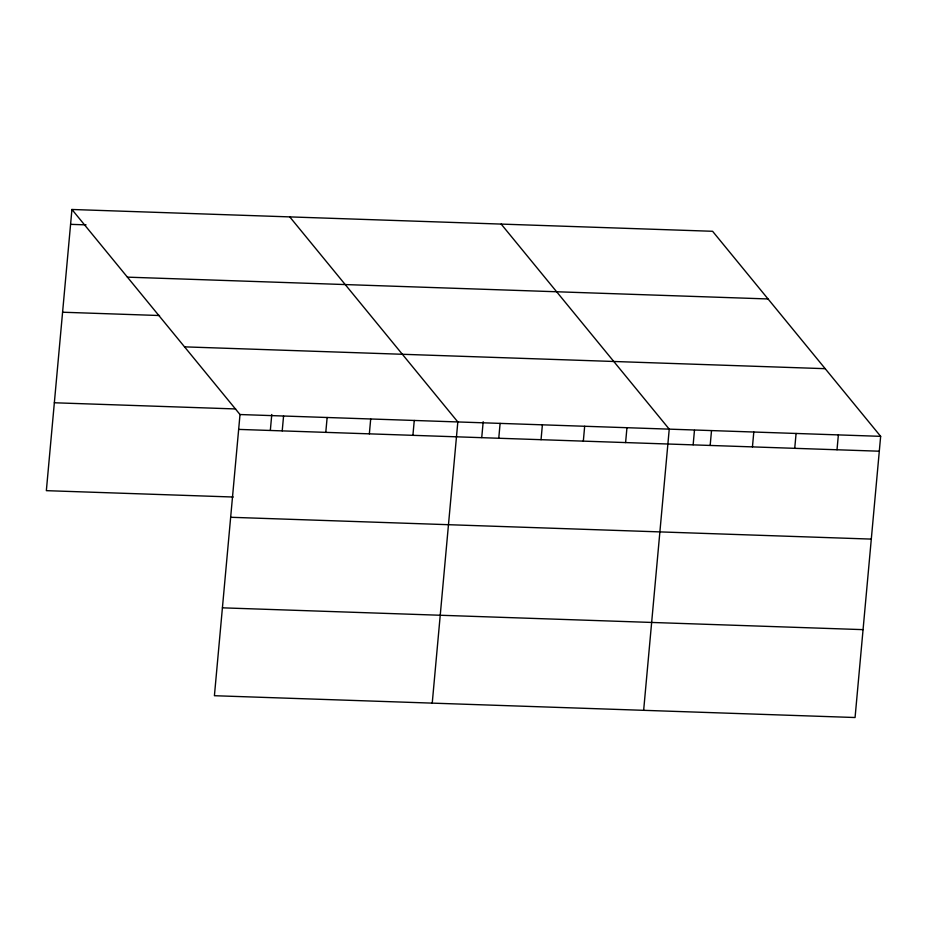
<?xml version="1.0" encoding="UTF-8"?>
<svg xmlns="http://www.w3.org/2000/svg" width="927" height="927" viewBox="0 0 927 927"><rect width="100%" height="100%" fill="white"/><g stroke="black" fill="none" stroke-linecap="round" stroke-linejoin="round"><path stroke-width="1.39" d="M71.935 209.479L240.012 414.531L214.415 695.713L855.065 717.521L880.65 436.339L712.585 231.286L71.935 209.479L46.35 490.661L233.256 497.023M270.336 430.36L271.773 414.508M282.214 430.881L283.569 416.014M325.783 432.364L327.138 417.498M369.352 433.848L370.696 418.981M412.909 435.331L414.265 420.464M432.237 703.129L457.822 421.947L289.757 216.895M481.739 437.556L483.187 421.704M498.761 438.251L500.105 423.384M541.044 439.688L542.388 424.833M583.326 441.136L584.67 426.269M625.598 442.573L626.953 427.706M643.651 710.325L669.236 429.143L501.171 224.091M693.153 444.751L694.462 430.348M710.163 445.447L711.519 430.591M752.446 446.895L753.802 432.028M794.729 448.332L796.084 433.465M837.011 449.769L838.367 434.902M70.591 224.346L86.049 224.867M127.405 277.15L768.043 298.957M62.584 312.225L159.548 315.528M184.543 346.86L825.192 368.679M54.345 402.77L235.632 408.946M240.012 414.531L880.65 436.339M238.656 429.398L879.294 451.206M230.661 517.278L871.299 539.097M222.422 607.834L863.06 629.642"/></g></svg>
